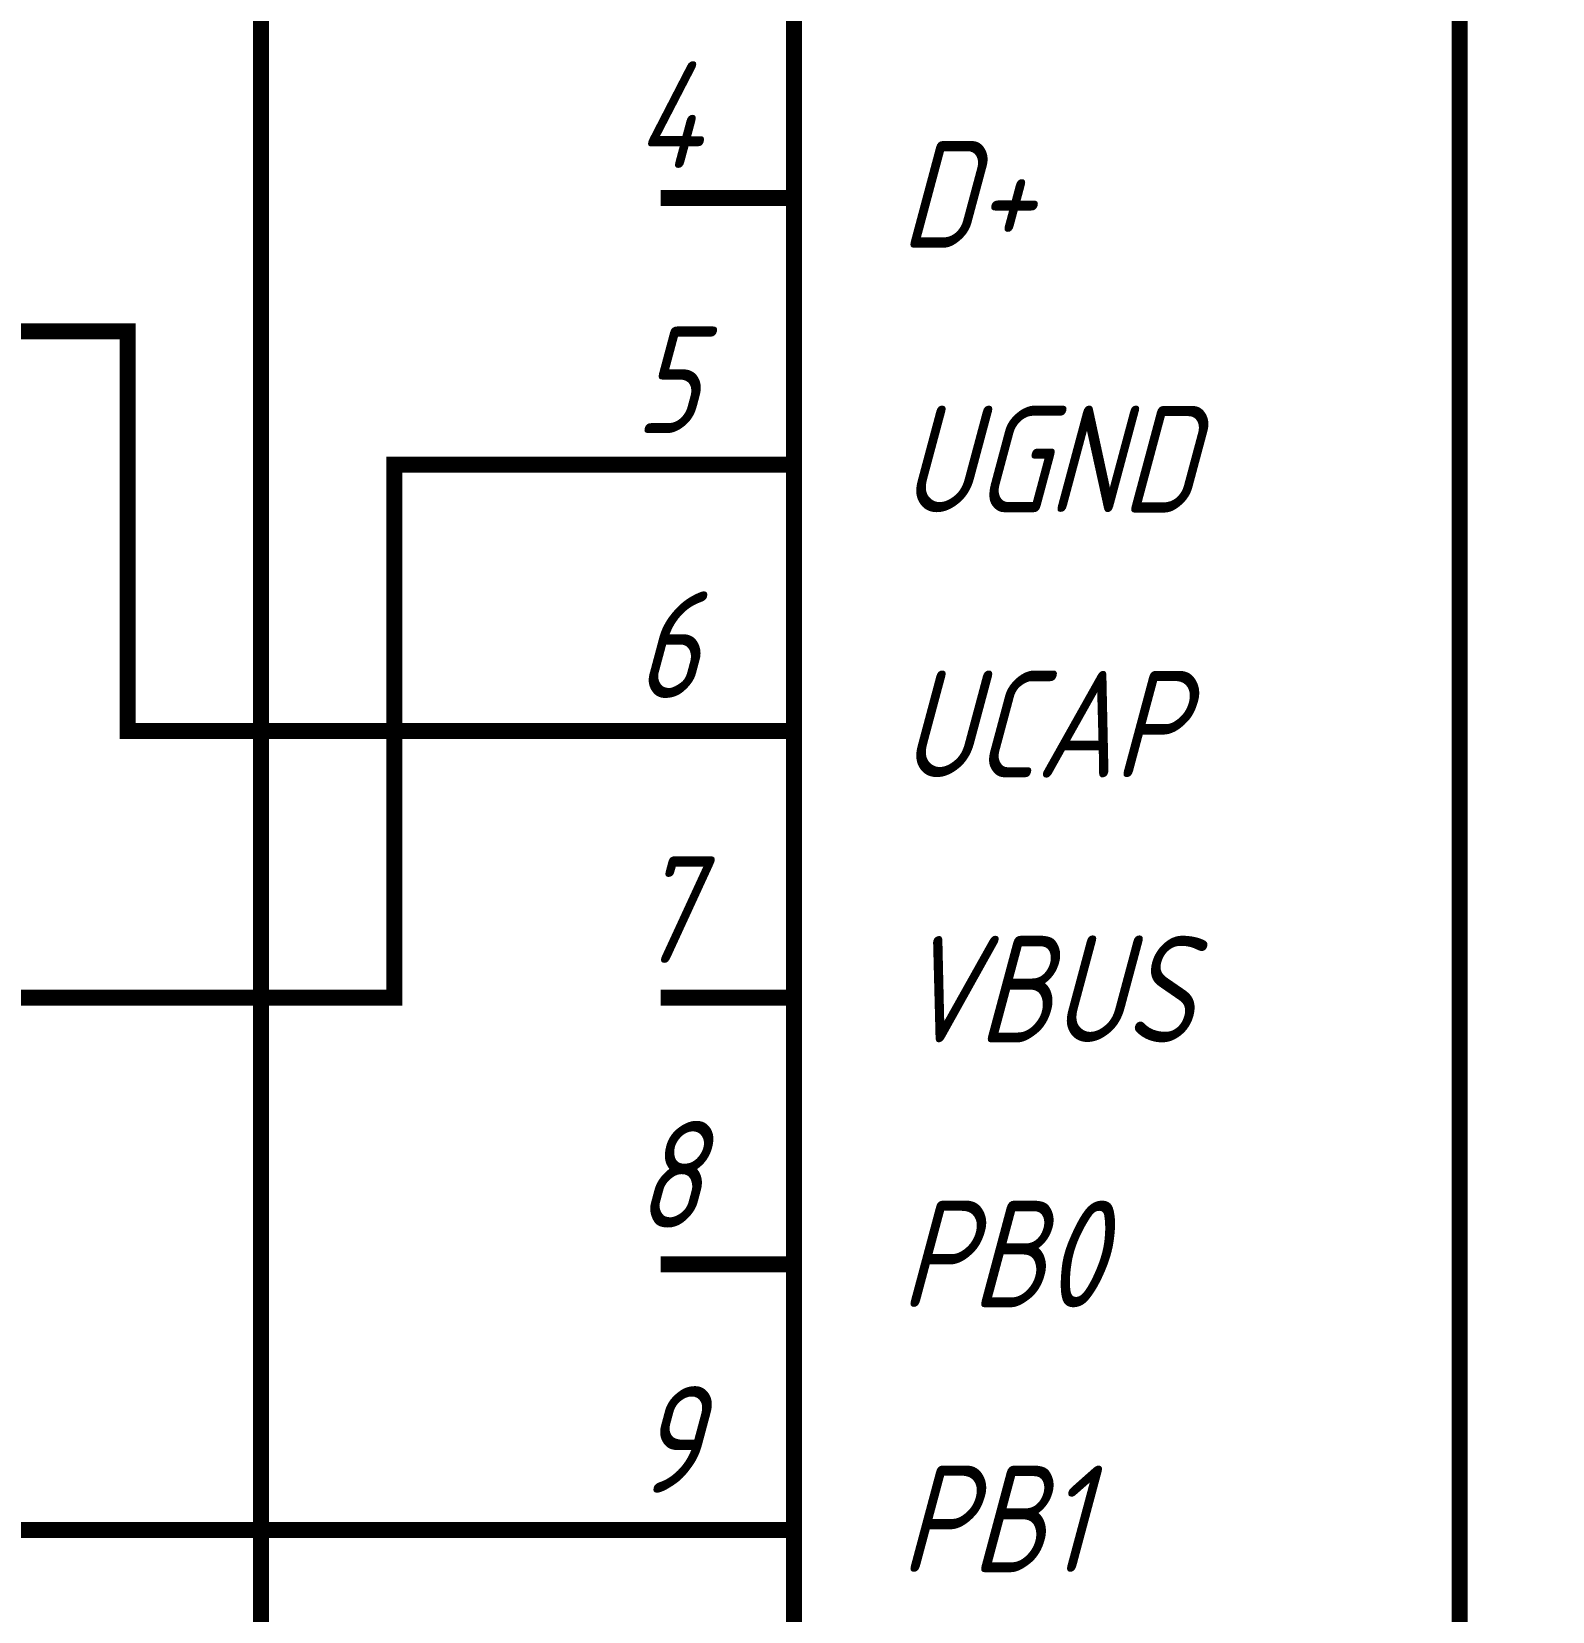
# Model space of a CAD drawing. Extents: x 260 to 1101, y 70 to 664.
# Drawn here: x 557.31 to 585.84, y 435.27 to 464.91 of the extents above; entities that cross this region are included whole.
import ezdxf

# ---------------------------------------------------------------- set-up
doc = ezdxf.new("R2010")
doc.units = 0
doc.header["$MEASUREMENT"] = 0
doc.layers.add('Sheet', color=255, linetype='CONTINUOUS')
doc.styles.add('GOST type A0', font='', dxfattribs={"oblique": 15, "height": 3.5})
doc.styles.get('GOST type A0').set_extended_font_data('GOST type A')

msp = doc.modelspace()

# ---------------------------------------------------------------- linework, layer by layer
at = {"layer": 'Sheet', "const_width": 0.3}
for points in [[(561.612, 489.284), (561.612, 471.793), (561.612, 411.788), (569.112, 411.788), (569.112, 411.788)], [(584.097, 481.797), (584.097, 366.787)], [(571.612, 461.79), (569.112, 461.79)], [(546.612, 456.788), (546.612, 459.289), (559.112, 459.289), (559.112, 451.786), (569.112, 451.786), (569.112, 451.786)], [(546.612, 444.284), (546.612, 446.784), (564.112, 446.784), (564.112, 456.788), (569.112, 456.788), (569.112, 456.788)], [(571.612, 456.788), (569.112, 456.788)], [(571.612, 451.786), (569.112, 451.786)], [(571.612, 446.784), (569.112, 446.784)], [(571.612, 441.783), (569.112, 441.783)], [(414.157, 386.794), (519.127, 386.794), (519.127, 436.796), (569.112, 436.796), (569.112, 436.796)], [(571.612, 436.796), (569.112, 436.796)]]:
    msp.add_lwpolyline(points, dxfattribs=at)
msp.add_lwpolyline([(571.612, 481.797), (616.597, 481.797), (616.597, 366.787), (571.612, 366.787), (571.612, 481.797)], close=True, dxfattribs=at)

# ---------------------------------------------------------------- texts
at = {"layer": 'Sheet', "style": 'GOST type A0', "oblique": 15}
for s, p in [('4', (568.631, 462.349)), ('D+', (573.6, 460.858)), ('5', (568.631, 457.378)), ('UGND', (573.6, 455.887)), ('6', (568.631, 452.408)), ('UCAP', (573.6, 450.916)), ('7', (568.631, 447.437)), ('VBUS', (573.6, 445.946)), ('8', (568.631, 442.466)), ('PB0', (573.6, 440.975)), ('9', (568.631, 437.495)), ('PB1', (573.6, 436.004))]:
    msp.add_text(s, height=2, dxfattribs=at).set_placement(p)

doc.saveas('drawing.dxf')
